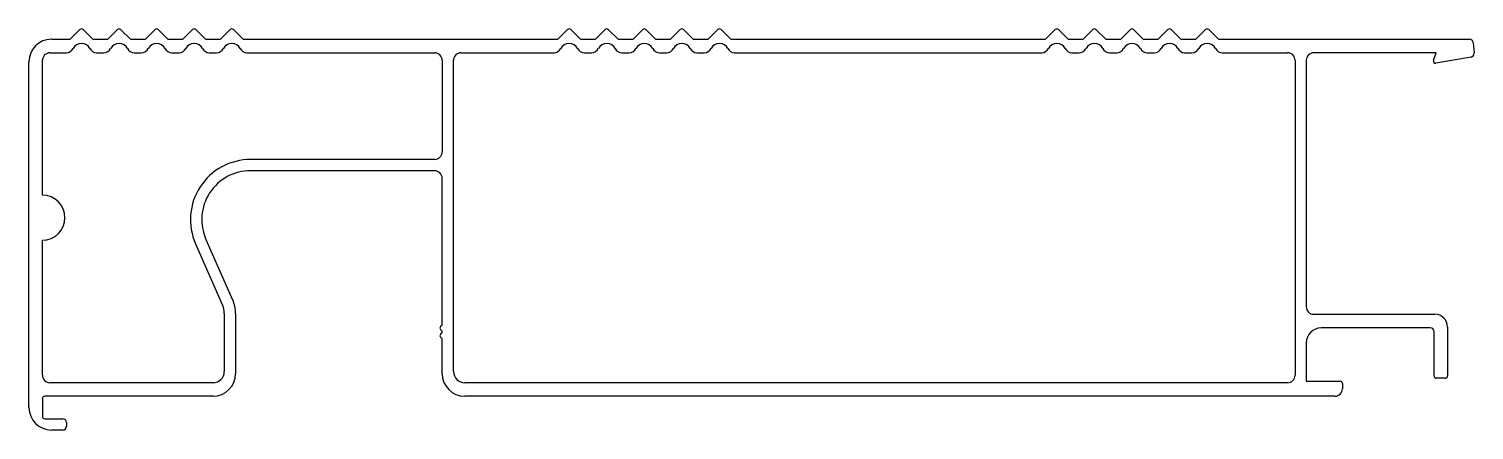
# Model space of a CAD drawing. Extents: x 1 to 194, y 2 to 55.
import ezdxf

# ---------------------------------------------------------------- set-up
doc = ezdxf.new("R2010")
doc.units = 0
doc.layers.get('0').update_dxf_attribs({"linetype": 'CONTINUOUS'})

msp = doc.modelspace()

# ---------------------------------------------------------------- linework, layer by layer
for p, q in [((6.97, 53.63), (8.26, 54.91)), ((8.68, 54.91), (9.97, 53.63)), ((11.97, 53.63), (13.26, 54.91)), ((13.68, 54.91), (14.97, 53.63)), ((16.97, 53.63), (18.26, 54.91)), ((18.68, 54.91), (19.97, 53.63)), ((21.97, 53.63), (23.26, 54.91)), ((23.68, 54.91), (24.97, 53.63)), ((26.97, 53.63), (28.26, 54.91)), ((28.68, 54.91), (29.97, 53.63)), ((71.87, 53.63), (73.16, 54.91)), ((73.58, 54.91), (74.87, 53.63)), ((76.87, 53.63), (78.16, 54.91)), ((78.58, 54.91), (79.87, 53.63)), ((81.87, 53.63), (83.16, 54.91)), ((83.58, 54.91), (84.87, 53.63)), ((86.87, 53.63), (88.16, 54.91)), ((88.58, 54.91), (89.87, 53.63)), ((91.87, 53.63), (93.16, 54.91)), ((93.58, 54.91), (94.87, 53.63)), ((136.77, 53.63), (138.06, 54.91)), ((138.48, 54.91), (139.77, 53.63)), ((141.77, 53.63), (143.06, 54.91)), ((143.48, 54.91), (144.77, 53.63)), ((146.77, 53.63), (148.06, 54.91)), ((148.48, 54.91), (149.77, 53.63)), ((151.77, 53.63), (153.06, 54.91)), ((153.48, 54.91), (154.77, 53.63)), ((156.77, 53.63), (158.06, 54.91)), ((158.48, 54.91), (159.77, 53.63)), ((4.47, 53.63), (6.97, 53.63)), ((9.97, 53.63), (11.97, 53.63)), ((14.97, 53.63), (16.97, 53.63)), ((19.97, 53.63), (21.97, 53.63)), ((24.97, 53.63), (26.97, 53.63)), ((29.97, 53.63), (71.87, 53.63)), ((74.87, 53.63), (76.87, 53.63)), ((79.87, 53.63), (81.87, 53.63)), ((84.87, 53.63), (86.87, 53.63)), ((89.87, 53.63), (91.87, 53.63)), ((94.87, 53.63), (136.77, 53.63)), ((139.77, 53.63), (141.77, 53.63)), ((144.77, 53.63), (146.77, 53.63)), ((149.77, 53.63), (151.77, 53.63)), ((154.77, 53.63), (156.77, 53.63)), ((159.77, 53.63), (193.18, 53.63)), ((193.68, 53.17), (193.8, 51.8)), ((1.47, 4.63), (1.47, 50.63)), ((3.27, 32.88), (3.27, 50.83)), ((4.27, 51.83), (6.45, 51.83)), ((10.48, 51.83), (11.45, 51.83)), ((15.48, 51.83), (16.45, 51.83)), ((20.48, 51.83), (21.45, 51.83)), ((25.48, 51.83), (26.45, 51.83)), ((30.48, 51.83), (55.47, 51.83)), ((56.47, 50.83), (56.47, 38.63)), ((57.97, 9.43), (57.97, 50.83)), ((58.97, 51.83), (71.35, 51.83)), ((75.38, 51.83), (76.35, 51.83)), ((80.38, 51.83), (81.35, 51.83)), ((85.38, 51.83), (86.35, 51.83)), ((90.38, 51.83), (91.35, 51.83)), ((95.38, 51.83), (136.25, 51.83)), ((140.28, 51.83), (141.25, 51.83)), ((145.28, 51.83), (146.25, 51.83)), ((150.28, 51.83), (151.25, 51.83)), ((155.28, 51.83), (156.25, 51.83)), ((160.28, 51.83), (168.97, 51.83)), ((169.97, 50.83), (169.97, 8.93)), ((171.47, 50.83), (171.47, 18.03)), ((188.75, 51.83), (172.47, 51.83)), ((188.39, 50.83), (188.75, 51.83)), ((193.39, 51.26), (188.72, 50.43)), ((55.47, 37.63), (30.97, 37.63)), ((55.47, 36.13), (30.97, 36.13)), ((56.47, 15.7), (56.47, 35.13)), ((25.02, 27), (28.58, 18.94)), ((3.27, 8.93), (3.27, 26.88)), ((23.65, 26.39), (27.21, 18.34)), ((27.47, 17.13), (27.47, 9.43)), ((28.97, 17.13), (28.97, 9.13)), ((56.24, 15.37), (56.39, 15.52)), ((172.47, 17.03), (188.57, 17.03)), ((56.39, 14.86), (56.24, 15.02)), ((56.24, 14.35), (56.39, 14.51)), ((56.39, 13.84), (56.24, 14)), ((56.47, 9.13), (56.47, 13.67)), ((187.97, 15.23), (173.47, 15.23)), ((188.47, 8.83), (188.47, 14.73)), ((190.27, 15.33), (190.27, 8.83)), ((171.47, 13.23), (171.47, 8.13)), ((25.97, 7.93), (4.27, 7.93)), ((168.97, 7.93), (59.47, 7.93)), ((171.47, 8.13), (175.97, 8.13)), ((176.27, 7.83), (176.27, 7.13)), ((189.97, 8.53), (188.77, 8.53)), ((3.27, 5.83), (3.27, 3.43)), ((25.97, 6.13), (3.57, 6.13)), ((175.27, 6.13), (59.47, 6.13)), ((3.57, 3.13), (5.97, 3.13)), ((6.47, 2.63), (6.47, 2.13)), ((5.97, 1.63), (4.47, 1.63))]:
    msp.add_line(p, q)
for centre, radius, start, end in [((8.47, 54.7), 0.3, 45, 135), ((13.47, 54.7), 0.3, 45, 135), ((18.47, 54.7), 0.3, 45, 135), ((23.47, 54.7), 0.3, 45, 135), ((28.47, 54.7), 0.3, 45, 135), ((73.37, 54.7), 0.3, 45, 135), ((78.37, 54.7), 0.3, 45, 135), ((83.37, 54.7), 0.3, 45, 135), ((88.37, 54.7), 0.3, 45, 135), ((93.37, 54.7), 0.3, 45, 135), ((138.27, 54.7), 0.3, 45, 135), ((143.27, 54.7), 0.3, 45, 135), ((148.27, 54.7), 0.3, 45, 135), ((153.27, 54.7), 0.3, 45, 135), ((158.27, 54.7), 0.3, 45, 135), ((4.47, 50.63), 3, 90, 180), ((6.45, 52.83), 1, 270, 333.6122), ((8.47, 51.83), 1.25, 26.3878, 153.6122), ((10.48, 52.83), 1, 206.3878, 270), ((11.45, 52.83), 1, 270, 333.6122), ((13.47, 51.83), 1.25, 26.3878, 153.6122), ((15.48, 52.83), 1, 206.3878, 270), ((16.45, 52.83), 1, 270, 333.6122), ((18.47, 51.83), 1.25, 26.3878, 153.6122), ((20.48, 52.83), 1, 206.3878, 270), ((21.45, 52.83), 1, 270, 333.6122), ((23.47, 51.83), 1.25, 26.3878, 153.6122), ((25.48, 52.83), 1, 206.3878, 270), ((26.45, 52.83), 1, 270, 333.6122), ((28.47, 51.83), 1.25, 26.3878, 153.6122), ((30.48, 52.83), 1, 206.3878, 270), ((71.35, 52.83), 1, 270, 333.6122), ((73.37, 51.83), 1.25, 26.3878, 153.6122), ((75.38, 52.83), 1, 206.3878, 270), ((76.35, 52.83), 1, 270, 333.6122), ((78.37, 51.83), 1.25, 26.3878, 153.6122), ((80.38, 52.83), 1, 206.3878, 270), ((81.35, 52.83), 1, 270, 333.6122), ((83.37, 51.83), 1.25, 26.3878, 153.6122), ((85.38, 52.83), 1, 206.3878, 270), ((86.35, 52.83), 1, 270, 333.6122), ((88.37, 51.83), 1.25, 26.3878, 153.6122), ((90.38, 52.83), 1, 206.3878, 270), ((91.35, 52.83), 1, 270, 333.6122), ((93.37, 51.83), 1.25, 26.3878, 153.6122), ((95.38, 52.83), 1, 206.3878, 270), ((136.25, 52.83), 1, 270, 333.6122), ((138.27, 51.83), 1.25, 26.3878, 153.6122), ((140.28, 52.83), 1, 206.3878, 270), ((141.25, 52.83), 1, 270, 333.6122), ((143.27, 51.83), 1.25, 26.3878, 153.6122), ((145.28, 52.83), 1, 206.3878, 270), ((146.25, 52.83), 1, 270, 333.6122), ((148.27, 51.83), 1.25, 26.3878, 153.6122), ((150.28, 52.83), 1, 206.3878, 270), ((151.25, 52.83), 1, 270, 333.6122), ((153.27, 51.83), 1.25, 26.3878, 153.6122), ((155.28, 52.83), 1, 206.3878, 270), ((156.25, 52.83), 1, 270, 333.6122), ((158.27, 51.83), 1.25, 26.3878, 153.6122), ((160.28, 52.83), 1, 206.3878, 270), ((193.18, 53.13), 0.5, 5, 90), ((4.27, 50.83), 1, 90, 180), ((55.47, 50.83), 1, 0, 90), ((58.97, 50.83), 1, 90, 180), ((168.97, 50.83), 1, 360, 90), ((172.47, 50.83), 1, 90, 180), ((188.67, 50.73), 0.3, 160, 280.1062), ((193.3, 51.75), 0.5, 280.1062, 5), ((55.47, 38.63), 1, 270, 0), ((30.97, 29.63), 8, 90, 203.8549), ((30.97, 29.63), 6.5, 90, 203.8549), ((55.47, 35.13), 1, 0, 90), ((3.27, 29.88), 3, 270, 90), ((24.47, 17.13), 3, 360, 23.8549), ((24.47, 17.13), 4.5, 0, 23.8549), ((172.47, 18.03), 1, 180, 270), ((56.22, 15.7), 0.25, 315, 360), ((188.57, 15.33), 1.7, 360, 90), ((56.42, 15.19), 0.25, 135, 225), ((56.42, 14.17), 0.25, 135, 225), ((56.22, 14.68), 0.25, 315, 45), ((56.22, 13.67), 0.25, 0, 45), ((173.47, 13.23), 2, 90, 180), ((187.97, 14.73), 0.5, 0, 90), ((4.27, 8.93), 1, 180, 270), ((25.97, 9.43), 1.5, 270, 0), ((25.97, 9.13), 3, 270, 0), ((59.47, 9.13), 3, 180, 270), ((59.47, 9.43), 1.5, 180, 270), ((168.97, 8.93), 1, 270, 0), ((175.97, 7.83), 0.3, 360, 90), ((188.77, 8.83), 0.3, 180, 270), ((189.97, 8.83), 0.3, 270, 0), ((3.57, 5.83), 0.3, 90, 180), ((175.27, 7.13), 1, 270, 0), ((4.47, 4.63), 3, 180, 270), ((3.57, 3.43), 0.3, 180, 270), ((5.97, 2.63), 0.5, 0, 90), ((5.97, 2.13), 0.5, 270, 0)]:
    msp.add_arc(centre, radius, start, end)

doc.saveas('drawing.dxf')
